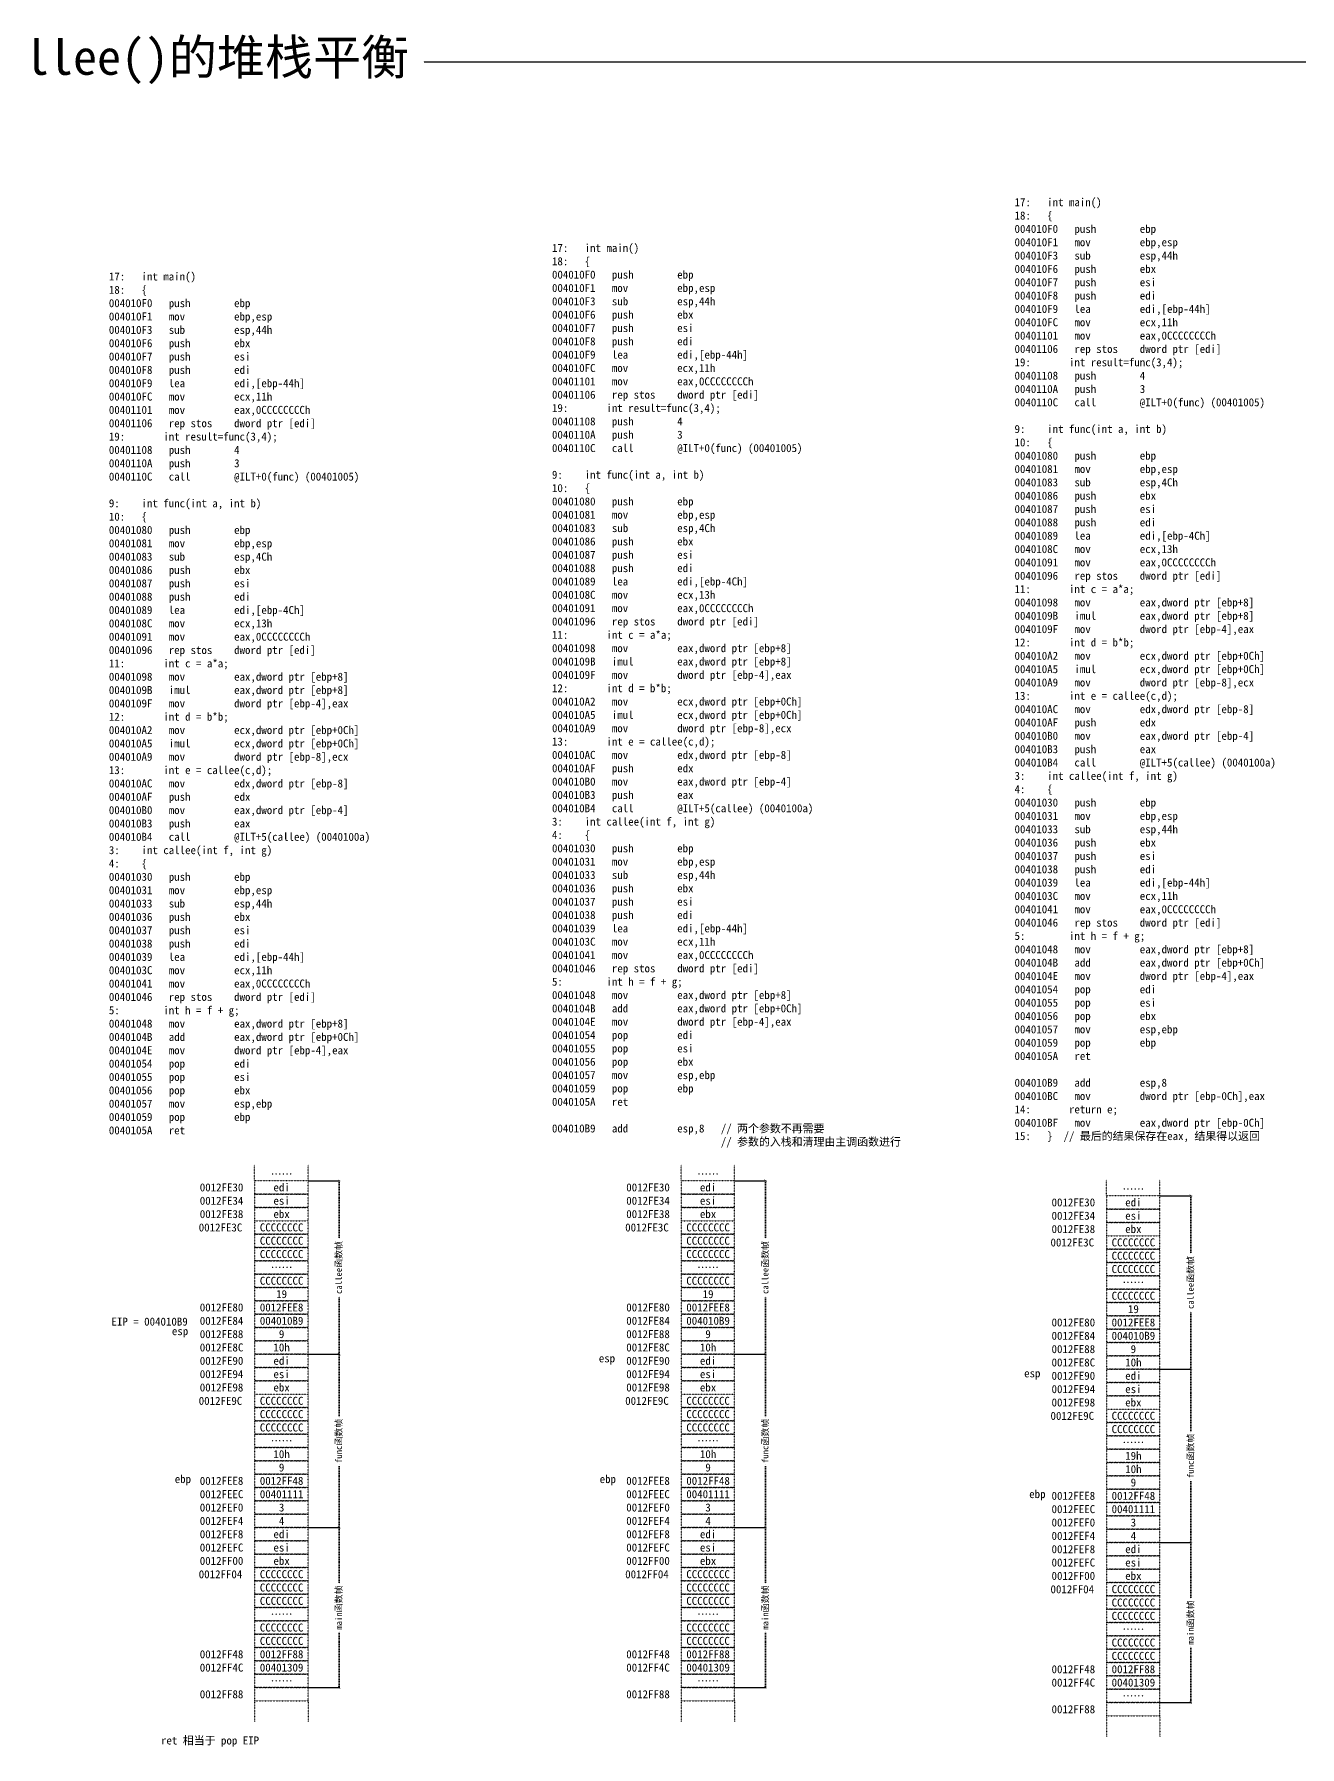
# Model space of a CAD drawing. Header units: millimetres. Extents: x 4752 to 29114, y 1106 to 4893.
# Drawn here: x 19888 to 22259, y 1343 to 4553 of the extents above; entities that cross this region are included whole.
import ezdxf

# ---------------------------------------------------------------- set-up
doc = ezdxf.new("R2010")
doc.units = ezdxf.units.MM
doc.linetypes.add('ACAD_ISO07W100', pattern=[3, 0, -3])
doc.linetypes.add('DOT', pattern=[0.25, 0, -0.25])
doc.styles.get("Standard").update_dxf_attribs({"font": ''})
doc.styles.add('w', font='', dxfattribs={"height": 15})
doc.styles.get('Standard').set_extended_font_data('SimSun')
doc.styles.get('w').set_extended_font_data('SimSun')
doc.dimstyles.new('w', dxfattribs={"dimscale": 3, "dimtxt": 4, "dimasz": 1.5, "dimexe": 1.25, "dimexo": 0.625, "dimtad": 0, "dimtxsty": 'Standard', "dimblk": 'ARCHTICK', "dimcen": 2.5, "dimclrd": 5, "dimclre": 5, "dimclrt": 5, "dimadec": 1, "dimazin": 0, "dimtfac": 1, "dimtmove": 0, "dimatfit": 3, "dimfxl": 1, "dimarcsym": 0})

# ---------------------------------------------------------------- blocks, each defined once
blk = doc.blocks.new('b')
at = {"linetype": 'DOT'}
blk.add_lwpolyline([(-100, 0), (0, 0), (0, 25), (-100, 25)], close=True, dxfattribs=at)
blk = doc.blocks.new('_ArchTick')
at = {"color": 0, "linetype": 'ByBlock', "const_width": 0.15}
blk.add_lwpolyline([(-0.5, -0.5), (0.5, 0.5)], dxfattribs=at)
blk = doc.blocks.new('*D43')
at = {"color": 5, "linetype": 'ACAD_ISO07W100', "lineweight": -2}
for p, q in [((20402.8, 2403.9), (20463, 2403.9)), ((20459.2, 2403.9), (20459.2, 2293.6)), ((20459.2, 2078.9), (20459.2, 2189.3)), ((20402.8, 2078.9), (20463, 2078.9))]:
    blk.add_line(p, q, dxfattribs=at)
at = {"layer": 'Defpoints', "color": 0, "linetype": 'DOT'}
for p in [(20401, 2403.9), (20401, 2078.9), (20459.2, 2078.9)]:
    blk.add_point(p, dxfattribs=at)
at = {"color": 5, "linetype": 'DOT', "lineweight": -2, "xscale": 4.5, "yscale": 4.5, "zscale": 4.5}
for p, rotation in [((20459.2, 2403.9), 90), ((20459.2, 2078.9), 270)]:
    blk.add_blockref('_ArchTick', p, dxfattribs=dict(at, rotation=rotation))
at = {"color": 5, "linetype": 'DOT', "insert": (20459.2, 2241.4), "char_height": 12, "attachment_point": 5, "rotation": 90}
blk.add_mtext('callee函数帧', dxfattribs=at)
blk = doc.blocks.new('*D41')
at = {"color": 5, "linetype": 'ACAD_ISO07W100', "lineweight": -2}
for p, q in [((20402.8, 2078.9), (20463, 2078.9)), ((20459.2, 2078.9), (20459.2, 1960.1)), ((20459.2, 1753.9), (20459.2, 1872.8)), ((20402.8, 1753.9), (20463, 1753.9))]:
    blk.add_line(p, q, dxfattribs=at)
at = {"layer": 'Defpoints', "color": 0, "linetype": 'DOT'}
for p in [(20401, 2078.9), (20401, 1753.9), (20459.2, 1753.9)]:
    blk.add_point(p, dxfattribs=at)
at = {"color": 5, "linetype": 'DOT', "lineweight": -2, "xscale": 4.5, "yscale": 4.5, "zscale": 4.5}
for p, rotation in [((20459.2, 2078.9), 90), ((20459.2, 1753.9), 270)]:
    blk.add_blockref('_ArchTick', p, dxfattribs=dict(at, rotation=rotation))
at = {"color": 5, "linetype": 'DOT', "insert": (20459.2, 1916.4), "char_height": 12, "attachment_point": 5, "rotation": 90}
blk.add_mtext('func函数帧', dxfattribs=at)
blk = doc.blocks.new('*D42')
at = {"color": 5, "linetype": 'ACAD_ISO07W100', "lineweight": -2}
for p, q in [((20401, 1753.9), (20463, 1753.9)), ((20459.2, 1753.9), (20459.2, 1648)), ((20459.2, 1453.9), (20459.2, 1559.9)), ((20401, 1453.9), (20463, 1453.9))]:
    blk.add_line(p, q, dxfattribs=at)
at = {"layer": 'Defpoints', "color": 0, "linetype": 'DOT'}
for p in [(20399.1, 1753.9), (20399.1, 1453.9), (20459.2, 1453.9)]:
    blk.add_point(p, dxfattribs=at)
at = {"color": 5, "linetype": 'DOT', "lineweight": -2, "xscale": 4.5, "yscale": 4.5, "zscale": 4.5}
for p, rotation in [((20459.2, 1753.9), 90), ((20459.2, 1453.9), 270)]:
    blk.add_blockref('_ArchTick', p, dxfattribs=dict(at, rotation=rotation))
at = {"color": 5, "linetype": 'DOT', "insert": (20459.2, 1603.9), "char_height": 12, "attachment_point": 5, "rotation": 90}
blk.add_mtext('main函数帧', dxfattribs=at)
blk = doc.blocks.new('*D46')
at = {"color": 5, "linetype": 'ACAD_ISO07W100', "lineweight": -2}
for p, q in [((21202, 2403.9), (21262.1, 2403.9)), ((21258.4, 2403.9), (21258.4, 2293.6)), ((21258.4, 2078.9), (21258.4, 2189.3)), ((21202, 2078.9), (21262.1, 2078.9))]:
    blk.add_line(p, q, dxfattribs=at)
at = {"layer": 'Defpoints', "color": 0, "linetype": 'DOT'}
for p in [(21200.1, 2403.9), (21200.1, 2078.9), (21258.4, 2078.9)]:
    blk.add_point(p, dxfattribs=at)
at = {"color": 5, "linetype": 'DOT', "lineweight": -2, "xscale": 4.5, "yscale": 4.5, "zscale": 4.5}
for p, rotation in [((21258.4, 2403.9), 90), ((21258.4, 2078.9), 270)]:
    blk.add_blockref('_ArchTick', p, dxfattribs=dict(at, rotation=rotation))
at = {"color": 5, "linetype": 'DOT', "insert": (21258.4, 2241.4), "char_height": 12, "attachment_point": 5, "rotation": 90}
blk.add_mtext('callee函数帧', dxfattribs=at)
blk = doc.blocks.new('*D44')
at = {"color": 5, "linetype": 'ACAD_ISO07W100', "lineweight": -2}
for p, q in [((21202, 2078.9), (21262.1, 2078.9)), ((21258.4, 2078.9), (21258.4, 1960.1)), ((21258.4, 1753.9), (21258.4, 1872.8)), ((21202, 1753.9), (21262.1, 1753.9))]:
    blk.add_line(p, q, dxfattribs=at)
at = {"layer": 'Defpoints', "color": 0, "linetype": 'DOT'}
for p in [(21200.1, 2078.9), (21200.1, 1753.9), (21258.4, 1753.9)]:
    blk.add_point(p, dxfattribs=at)
at = {"color": 5, "linetype": 'DOT', "lineweight": -2, "xscale": 4.5, "yscale": 4.5, "zscale": 4.5}
for p, rotation in [((21258.4, 2078.9), 90), ((21258.4, 1753.9), 270)]:
    blk.add_blockref('_ArchTick', p, dxfattribs=dict(at, rotation=rotation))
at = {"color": 5, "linetype": 'DOT', "insert": (21258.4, 1916.4), "char_height": 12, "attachment_point": 5, "rotation": 90}
blk.add_mtext('func函数帧', dxfattribs=at)
blk = doc.blocks.new('*D45')
at = {"color": 5, "linetype": 'ACAD_ISO07W100', "lineweight": -2}
for p, q in [((21200.1, 1753.9), (21262.1, 1753.9)), ((21258.4, 1753.9), (21258.4, 1648)), ((21258.4, 1453.9), (21258.4, 1559.9)), ((21200.1, 1453.9), (21262.1, 1453.9))]:
    blk.add_line(p, q, dxfattribs=at)
at = {"layer": 'Defpoints', "color": 0, "linetype": 'DOT'}
for p in [(21198.2, 1753.9), (21198.2, 1453.9), (21258.4, 1453.9)]:
    blk.add_point(p, dxfattribs=at)
at = {"color": 5, "linetype": 'DOT', "lineweight": -2, "xscale": 4.5, "yscale": 4.5, "zscale": 4.5}
for p, rotation in [((21258.4, 1753.9), 90), ((21258.4, 1453.9), 270)]:
    blk.add_blockref('_ArchTick', p, dxfattribs=dict(at, rotation=rotation))
at = {"color": 5, "linetype": 'DOT', "insert": (21258.4, 1603.9), "char_height": 12, "attachment_point": 5, "rotation": 90}
blk.add_mtext('main函数帧', dxfattribs=at)
blk = doc.blocks.new('*D49')
at = {"color": 5, "linetype": 'ACAD_ISO07W100', "lineweight": -2}
for p, q in [((21999, 2375.8), (22059.1, 2375.8)), ((22055.4, 2375.8), (22055.4, 2265.5)), ((22055.4, 2050.8), (22055.4, 2161.2)), ((21999, 2050.8), (22059.1, 2050.8))]:
    blk.add_line(p, q, dxfattribs=at)
at = {"layer": 'Defpoints', "color": 0, "linetype": 'DOT'}
for p in [(21997.1, 2375.8), (21997.1, 2050.8), (22055.4, 2050.8)]:
    blk.add_point(p, dxfattribs=at)
at = {"color": 5, "linetype": 'DOT', "lineweight": -2, "xscale": 4.5, "yscale": 4.5, "zscale": 4.5}
for p, rotation in [((22055.4, 2375.8), 90), ((22055.4, 2050.8), 270)]:
    blk.add_blockref('_ArchTick', p, dxfattribs=dict(at, rotation=rotation))
at = {"color": 5, "linetype": 'DOT', "insert": (22055.4, 2213.3), "char_height": 12, "attachment_point": 5, "rotation": 90}
blk.add_mtext('callee函数帧', dxfattribs=at)
blk = doc.blocks.new('*D47')
at = {"color": 5, "linetype": 'ACAD_ISO07W100', "lineweight": -2}
for p, q in [((21999, 2050.8), (22059.1, 2050.8)), ((22055.4, 2050.8), (22055.4, 1932)), ((22055.4, 1725.8), (22055.4, 1844.7)), ((21999, 1725.8), (22059.1, 1725.8))]:
    blk.add_line(p, q, dxfattribs=at)
at = {"layer": 'Defpoints', "color": 0, "linetype": 'DOT'}
for p in [(21997.1, 2050.8), (21997.1, 1725.8), (22055.4, 1725.8)]:
    blk.add_point(p, dxfattribs=at)
at = {"color": 5, "linetype": 'DOT', "lineweight": -2, "xscale": 4.5, "yscale": 4.5, "zscale": 4.5}
for p, rotation in [((22055.4, 2050.8), 90), ((22055.4, 1725.8), 270)]:
    blk.add_blockref('_ArchTick', p, dxfattribs=dict(at, rotation=rotation))
at = {"color": 5, "linetype": 'DOT', "insert": (22055.4, 1888.3), "char_height": 12, "attachment_point": 5, "rotation": 90}
blk.add_mtext('func函数帧', dxfattribs=at)
blk = doc.blocks.new('*D48')
at = {"color": 5, "linetype": 'ACAD_ISO07W100', "lineweight": -2}
for p, q in [((21997.1, 1725.8), (22059.1, 1725.8)), ((22055.4, 1725.8), (22055.4, 1619.9)), ((22055.4, 1425.8), (22055.4, 1531.8)), ((21997.1, 1425.8), (22059.1, 1425.8))]:
    blk.add_line(p, q, dxfattribs=at)
at = {"layer": 'Defpoints', "color": 0, "linetype": 'DOT'}
for p in [(21995.3, 1725.8), (21995.3, 1425.8), (22055.4, 1425.8)]:
    blk.add_point(p, dxfattribs=at)
at = {"color": 5, "linetype": 'DOT', "lineweight": -2, "xscale": 4.5, "yscale": 4.5, "zscale": 4.5}
for p, rotation in [((22055.4, 1725.8), 90), ((22055.4, 1425.8), 270)]:
    blk.add_blockref('_ArchTick', p, dxfattribs=dict(at, rotation=rotation))
at = {"color": 5, "linetype": 'DOT', "insert": (22055.4, 1575.8), "char_height": 12, "attachment_point": 5, "rotation": 90}
blk.add_mtext('main函数帧', dxfattribs=at)
blk = doc.blocks.new('*D88')
at = {"color": 5, "linetype": 'ACAD_ISO07W100', "lineweight": -2}
for p, q in [((17701.9, 4301.3), (17701.9, 4504.8)), ((17701.9, 4501.1), (19397.5, 4501.1)), ((22309.4, 4501.1), (20613.8, 4501.1)), ((22309.4, 4301.3), (22309.4, 4504.8))]:
    blk.add_line(p, q, dxfattribs=at)
at = {"layer": 'Defpoints', "color": 0, "linetype": 'DOT'}
for p in [(22309.4, 4501.1), (17701.9, 4299.5), (22309.4, 4299.5)]:
    blk.add_point(p, dxfattribs=at)
at = {"color": 5, "linetype": 'DOT', "lineweight": -2, "xscale": 4.5, "yscale": 4.5, "zscale": 4.5, "rotation": 180}
blk.add_blockref('_ArchTick', (17701.9, 4501.1), dxfattribs=at)
at = {"color": 5, "linetype": 'DOT', "lineweight": -2, "xscale": 4.5, "yscale": 4.5, "zscale": 4.5}
blk.add_blockref('_ArchTick', (22309.4, 4501.1), dxfattribs=at)
at = {"color": 5, "linetype": 'DOT', "insert": (20005.7, 4501.1), "char_height": 66, "attachment_point": 5}
blk.add_mtext('被调函数callee()的堆栈平衡', dxfattribs=at)

msp = doc.modelspace()

# ---------------------------------------------------------------- linework, layer by layer
at = {"linetype": 'DOT'}
for p, q in [((20300.955, 2403.934), (20300.955, 2433.934)), ((20400.955, 2403.934), (20400.955, 2433.934)), ((21100.118, 2403.934), (21100.118, 2433.934)), ((21200.118, 2403.934), (21200.118, 2433.934)), ((21897.125, 2375.834), (21897.125, 2405.834)), ((21997.125, 2375.834), (21997.125, 2405.834)), ((20300.955, 2328.934), (20300.955, 2303.934)), ((20300.955, 2328.934), (20400.955, 2328.934)), ((20400.955, 2303.934), (20400.955, 2328.934)), ((21100.118, 2328.934), (21100.118, 2303.934)), ((21100.118, 2328.934), (21200.118, 2328.934)), ((21200.118, 2303.934), (21200.118, 2328.934)), ((20300.955, 2303.934), (20400.955, 2303.934)), ((21100.118, 2303.934), (21200.118, 2303.934)), ((21897.125, 2300.834), (21897.125, 2275.834)), ((21897.125, 2300.834), (21997.125, 2300.834)), ((21997.125, 2275.834), (21997.125, 2300.834)), ((21897.125, 2275.834), (21997.125, 2275.834)), ((20300.955, 2003.934), (20300.955, 1978.934)), ((20300.955, 2003.934), (20400.955, 2003.934)), ((20400.955, 1978.934), (20400.955, 2003.934)), ((21100.118, 2003.934), (21100.118, 1978.934)), ((21100.118, 2003.934), (21200.118, 2003.934)), ((21200.118, 1978.934), (21200.118, 2003.934)), ((20300.955, 1978.934), (20400.955, 1978.934)), ((21100.118, 1978.934), (21200.118, 1978.934)), ((21897.125, 1975.834), (21897.125, 1950.834)), ((21897.125, 1975.834), (21997.125, 1975.834)), ((21997.125, 1950.834), (21997.125, 1975.834)), ((21897.125, 1950.834), (21997.125, 1950.834)), ((20400.955, 1678.934), (20300.955, 1678.934)), ((20300.955, 1678.934), (20300.955, 1653.934)), ((20400.955, 1653.934), (20400.955, 1678.934)), ((21200.118, 1678.934), (21100.118, 1678.934)), ((21100.118, 1678.934), (21100.118, 1653.934)), ((21200.118, 1653.934), (21200.118, 1678.934)), ((20300.955, 1653.934), (20400.955, 1653.934)), ((21100.118, 1653.934), (21200.118, 1653.934)), ((21997.125, 1650.834), (21897.125, 1650.834)), ((21897.125, 1650.834), (21897.125, 1625.834)), ((21997.125, 1625.834), (21997.125, 1650.834)), ((21897.125, 1625.834), (21997.125, 1625.834)), ((20300.955, 1428.934), (20300.955, 1390.413)), ((20400.955, 1428.934), (20400.955, 1390.413)), ((21100.118, 1428.934), (21100.118, 1390.413)), ((21200.118, 1428.934), (21200.118, 1390.413)), ((21897.125, 1400.834), (21897.125, 1362.313)), ((21997.125, 1400.834), (21997.125, 1362.313))]:
    msp.add_line(p, q, dxfattribs=at)
for points in [[(20300.955, 2378.934), (20400.955, 2378.934), (20400.955, 2403.934), (20300.955, 2403.934)], [(20300.955, 2353.934), (20400.955, 2353.934), (20400.955, 2378.934), (20300.955, 2378.934)], [(21100.118, 2378.934), (21200.118, 2378.934), (21200.118, 2403.934), (21100.118, 2403.934)], [(21100.118, 2353.934), (21200.118, 2353.934), (21200.118, 2378.934), (21100.118, 2378.934)], [(21897.125, 2350.834), (21997.125, 2350.834), (21997.125, 2375.834), (21897.125, 2375.834)], [(20300.955, 2328.934), (20400.955, 2328.934), (20400.955, 2353.934), (20300.955, 2353.934)], [(21100.118, 2328.934), (21200.118, 2328.934), (21200.118, 2353.934), (21100.118, 2353.934)], [(21897.125, 2325.834), (21997.125, 2325.834), (21997.125, 2350.834), (21897.125, 2350.834)], [(21897.125, 2300.834), (21997.125, 2300.834), (21997.125, 2325.834), (21897.125, 2325.834)], [(20300.955, 2153.934), (20400.955, 2153.934), (20400.955, 2178.934), (20300.955, 2178.934)], [(20300.955, 2128.934), (20400.955, 2128.934), (20400.955, 2153.934), (20300.955, 2153.934)], [(21100.118, 2153.934), (21200.118, 2153.934), (21200.118, 2178.934), (21100.118, 2178.934)], [(21100.118, 2128.934), (21200.118, 2128.934), (21200.118, 2153.934), (21100.118, 2153.934)], [(21897.125, 2125.834), (21997.125, 2125.834), (21997.125, 2150.834), (21897.125, 2150.834)], [(20300.955, 2103.934), (20400.955, 2103.934), (20400.955, 2128.934), (20300.955, 2128.934)], [(21100.118, 2103.934), (21200.118, 2103.934), (21200.118, 2128.934), (21100.118, 2128.934)], [(21897.125, 2100.834), (21997.125, 2100.834), (21997.125, 2125.834), (21897.125, 2125.834)], [(20300.955, 2078.934), (20400.955, 2078.934), (20400.955, 2103.934), (20300.955, 2103.934)], [(21100.118, 2078.934), (21200.118, 2078.934), (21200.118, 2103.934), (21100.118, 2103.934)], [(21897.125, 2075.834), (21997.125, 2075.834), (21997.125, 2100.834), (21897.125, 2100.834)], [(20300.955, 2053.934), (20400.955, 2053.934), (20400.955, 2078.934), (20300.955, 2078.934)], [(21100.118, 2053.934), (21200.118, 2053.934), (21200.118, 2078.934), (21100.118, 2078.934)], [(21897.125, 2050.834), (21997.125, 2050.834), (21997.125, 2075.834), (21897.125, 2075.834)], [(20300.955, 2028.934), (20400.955, 2028.934), (20400.955, 2053.934), (20300.955, 2053.934)], [(20300.955, 2003.934), (20400.955, 2003.934), (20400.955, 2028.934), (20300.955, 2028.934)], [(21100.118, 2028.934), (21200.118, 2028.934), (21200.118, 2053.934), (21100.118, 2053.934)], [(21100.118, 2003.934), (21200.118, 2003.934), (21200.118, 2028.934), (21100.118, 2028.934)], [(21897.125, 2025.834), (21997.125, 2025.834), (21997.125, 2050.834), (21897.125, 2050.834)], [(21897.125, 2000.834), (21997.125, 2000.834), (21997.125, 2025.834), (21897.125, 2025.834)], [(21897.125, 1975.834), (21997.125, 1975.834), (21997.125, 2000.834), (21897.125, 2000.834)], [(20300.955, 1828.934), (20400.955, 1828.934), (20400.955, 1853.934), (20300.955, 1853.934)], [(21100.118, 1828.934), (21200.118, 1828.934), (21200.118, 1853.934), (21100.118, 1853.934)], [(20300.955, 1803.934), (20400.955, 1803.934), (20400.955, 1828.934), (20300.955, 1828.934)], [(20300.955, 1778.934), (20400.955, 1778.934), (20400.955, 1803.934), (20300.955, 1803.934)], [(21100.118, 1803.934), (21200.118, 1803.934), (21200.118, 1828.934), (21100.118, 1828.934)], [(21100.118, 1778.934), (21200.118, 1778.934), (21200.118, 1803.934), (21100.118, 1803.934)], [(21897.125, 1800.834), (21997.125, 1800.834), (21997.125, 1825.834), (21897.125, 1825.834)], [(21897.125, 1775.834), (21997.125, 1775.834), (21997.125, 1800.834), (21897.125, 1800.834)], [(20300.955, 1753.934), (20400.955, 1753.934), (20400.955, 1778.934), (20300.955, 1778.934)], [(21100.118, 1753.934), (21200.118, 1753.934), (21200.118, 1778.934), (21100.118, 1778.934)], [(21897.125, 1750.834), (21997.125, 1750.834), (21997.125, 1775.834), (21897.125, 1775.834)], [(20300.955, 1728.934), (20400.955, 1728.934), (20400.955, 1753.934), (20300.955, 1753.934)], [(21100.118, 1728.934), (21200.118, 1728.934), (21200.118, 1753.934), (21100.118, 1753.934)], [(21897.125, 1725.834), (21997.125, 1725.834), (21997.125, 1750.834), (21897.125, 1750.834)], [(20300.955, 1703.934), (20400.955, 1703.934), (20400.955, 1728.934), (20300.955, 1728.934)], [(20300.955, 1678.934), (20400.955, 1678.934), (20400.955, 1703.934), (20300.955, 1703.934)], [(21100.118, 1703.934), (21200.118, 1703.934), (21200.118, 1728.934), (21100.118, 1728.934)], [(21100.118, 1678.934), (21200.118, 1678.934), (21200.118, 1703.934), (21100.118, 1703.934)], [(21897.125, 1700.834), (21997.125, 1700.834), (21997.125, 1725.834), (21897.125, 1725.834)], [(21897.125, 1675.834), (21997.125, 1675.834), (21997.125, 1700.834), (21897.125, 1700.834)], [(21897.125, 1650.834), (21997.125, 1650.834), (21997.125, 1675.834), (21897.125, 1675.834)], [(20300.955, 1503.934), (20400.955, 1503.934), (20400.955, 1528.934), (20300.955, 1528.934)], [(21100.118, 1503.934), (21200.118, 1503.934), (21200.118, 1528.934), (21100.118, 1528.934)], [(20300.955, 1453.934), (20400.955, 1453.934), (20400.955, 1478.934), (20300.955, 1478.934)], [(21100.118, 1453.934), (21200.118, 1453.934), (21200.118, 1478.934), (21100.118, 1478.934)], [(21897.125, 1475.834), (21997.125, 1475.834), (21997.125, 1500.834), (21897.125, 1500.834)], [(20300.955, 1428.934), (20400.955, 1428.934), (20400.955, 1453.934), (20300.955, 1453.934)], [(21100.118, 1428.934), (21200.118, 1428.934), (21200.118, 1453.934), (21100.118, 1453.934)], [(21897.125, 1425.834), (21997.125, 1425.834), (21997.125, 1450.834), (21897.125, 1450.834)], [(21897.125, 1400.834), (21997.125, 1400.834), (21997.125, 1425.834), (21897.125, 1425.834)]]:
    msp.add_lwpolyline(points, close=True, dxfattribs=at)

# ---------------------------------------------------------------- block references
for p in [(20400.955, 2278.934), (20400.955, 2253.934), (21200.118, 2278.934), (21200.118, 2253.934), (20400.955, 2228.934), (21200.118, 2228.934), (21997.125, 2250.834), (21997.125, 2225.834), (20400.955, 2203.934), (21200.118, 2203.934), (21997.125, 2200.834), (20400.955, 2178.934), (21200.118, 2178.934), (21997.125, 2175.834), (21997.125, 2150.834), (20400.955, 1953.934), (21200.118, 1953.934), (20400.955, 1928.934), (20400.955, 1903.934), (21200.118, 1928.934), (21200.118, 1903.934), (21997.125, 1925.834), (21997.125, 1900.834), (20400.955, 1878.934), (21200.118, 1878.934), (21997.125, 1875.834), (20400.955, 1853.934), (21200.118, 1853.934), (21997.125, 1850.834), (21997.125, 1825.834), (20400.955, 1628.934), (21200.118, 1628.934), (20400.955, 1603.934), (21200.118, 1603.934), (21997.125, 1600.834), (20400.955, 1578.934), (20400.955, 1553.934), (21200.118, 1578.934), (21200.118, 1553.934), (21997.125, 1575.834), (21997.125, 1550.834), (20400.955, 1528.934), (21200.118, 1528.934), (21997.125, 1525.834), (21997.125, 1500.834), (20400.955, 1478.934), (21200.118, 1478.934), (21997.125, 1450.834)]:
    msp.add_blockref('b', p, dxfattribs=at)

# ---------------------------------------------------------------- texts
at = {"linetype": 'DOT', "style": 'w'}
for s, p in [('0012FE3C', (20196.171, 2308.934)), ('0012FE3C', (20995.334, 2308.934)), ('0012FE3C', (21792.342, 2280.834)), ('0012FE9C', (20196.171, 1983.934)), ('0012FE9C', (20995.334, 1983.934)), ('0012FE9C', (21792.342, 1955.834)), ('0012FF04', (20196.171, 1658.934)), ('0012FF04', (20995.334, 1658.934)), ('0012FF04', (21792.342, 1630.834))]:
    msp.add_text(s, height=15, dxfattribs=at).set_placement(p)
at = {"linetype": 'DOT', "char_height": 15, "style": 'w'}
for s, insert, width, attachment_point in [('17:   int main()\\P18:   \\{\\P004010F0   push        ebp\\P004010F1   mov         ebp,esp\\P004010F3   sub         esp,44h\\P004010F6   push        ebx\\P004010F7   push        esi\\P004010F8   push        edi\\P004010F9   lea         edi,[ebp-44h]\\P004010FC   mov         ecx,11h\\P00401101   mov         eax,0CCCCCCCCh\\P00401106   rep stos    dword ptr [edi]\\P19:       int result=func(3,4);\\P00401108   push        4\\P0040110A   push        3\\P0040110C   call        @ILT+0(func) (00401005)\\P\\P9:    int func(int a, int b)\\P10:   \\{\\P00401080   push        ebp\\P00401081   mov         ebp,esp\\P00401083   sub         esp,4Ch\\P00401086   push        ebx\\P00401087   push        esi\\P00401088   push        edi\\P00401089   lea         edi,[ebp-4Ch]\\P0040108C   mov         ecx,13h\\P00401091   mov         eax,0CCCCCCCCh\\P00401096   rep stos    dword ptr [edi]\\P11:       int c = a*a;\\P00401098   mov         eax,dword ptr [ebp+8]\\P0040109B   imul        eax,dword ptr [ebp+8]\\P0040109F   mov         dword ptr [ebp-4],eax\\P12:       int d = b*b;\\P004010A2   mov         ecx,dword ptr [ebp+0Ch]\\P004010A5   imul        ecx,dword ptr [ebp+0Ch]\\P004010A9   mov         dword ptr [ebp-8],ecx\\P13:       int e = callee(c,d);\\P004010AC   mov         edx,dword ptr [ebp-8]\\P004010AF   push        edx\\P004010B0   mov         eax,dword ptr [ebp-4]\\P004010B3   push        eax\\P004010B4   call        @ILT+5(callee) (0040100a)\\P3:    int callee(int f, int g)\\P4:    \\{\\P00401030   push        ebp\\P00401031   mov         ebp,esp\\P00401033   sub         esp,44h\\P00401036   push        ebx\\P00401037   push        esi\\P00401038   push        edi\\P00401039   lea         edi,[ebp-44h]\\P0040103C   mov         ecx,11h\\P00401041   mov         eax,0CCCCCCCCh\\P00401046   rep stos    dword ptr [edi]\\P5:        int h = f + g;\\P00401048   mov         eax,dword ptr [ebp+8]\\P0040104B   add         eax,dword ptr [ebp+0Ch]\\P0040104E   mov         dword ptr [ebp-4],eax\\P00401054   pop         edi\\P00401055   pop         esi\\P00401056   pop         ebx\\P00401057   mov         esp,ebp\\P00401059   pop         ebp\\P0040105A   ret\\P\\P004010B9   add         esp,8\\P{\\C1;004010BC   mov         dword ptr [ebp-0Ch],eax\\P14:       return e;\\P004010BF   mov         eax,dword ptr [ebp-0Ch]\\P15:   \\}  // 最后的结果保存在eax, 结果得以返回}', (21724.896, 4245.596), 809.05047, 1), ('17:   int main()\\P18:   \\{\\P004010F0   push        ebp\\P004010F1   mov         ebp,esp\\P004010F3   sub         esp,44h\\P004010F6   push        ebx\\P004010F7   push        esi\\P004010F8   push        edi\\P004010F9   lea         edi,[ebp-44h]\\P004010FC   mov         ecx,11h\\P00401101   mov         eax,0CCCCCCCCh\\P00401106   rep stos    dword ptr [edi]\\P19:       int result=func(3,4);\\P00401108   push        4\\P0040110A   push        3\\P0040110C   call        @ILT+0(func) (00401005)\\P\\P9:    int func(int a, int b)\\P10:   \\{\\P00401080   push        ebp\\P00401081   mov         ebp,esp\\P00401083   sub         esp,4Ch\\P00401086   push        ebx\\P00401087   push        esi\\P00401088   push        edi\\P00401089   lea         edi,[ebp-4Ch]\\P0040108C   mov         ecx,13h\\P00401091   mov         eax,0CCCCCCCCh\\P00401096   rep stos    dword ptr [edi]\\P11:       int c = a*a;\\P00401098   mov         eax,dword ptr [ebp+8]\\P0040109B   imul        eax,dword ptr [ebp+8]\\P0040109F   mov         dword ptr [ebp-4],eax\\P12:       int d = b*b;\\P004010A2   mov         ecx,dword ptr [ebp+0Ch]\\P004010A5   imul        ecx,dword ptr [ebp+0Ch]\\P004010A9   mov         dword ptr [ebp-8],ecx\\P13:       int e = callee(c,d);\\P004010AC   mov         edx,dword ptr [ebp-8]\\P004010AF   push        edx\\P004010B0   mov         eax,dword ptr [ebp-4]\\P004010B3   push        eax\\P004010B4   call        @ILT+5(callee) (0040100a)\\P3:    int callee(int f, int g)\\P4:    \\{\\P00401030   push        ebp\\P00401031   mov         ebp,esp\\P00401033   sub         esp,44h\\P00401036   push        ebx\\P00401037   push        esi\\P00401038   push        edi\\P00401039   lea         edi,[ebp-44h]\\P0040103C   mov         ecx,11h\\P00401041   mov         eax,0CCCCCCCCh\\P00401046   rep stos    dword ptr [edi]\\P5:        int h = f + g;\\P00401048   mov         eax,dword ptr [ebp+8]\\P0040104B   add         eax,dword ptr [ebp+0Ch]\\P0040104E   mov         dword ptr [ebp-4],eax\\P00401054   pop         edi\\P00401055   pop         esi\\P00401056   pop         ebx\\P00401057   mov         esp,ebp\\P00401059   pop         ebp\\P0040105A   ret\\P\\P{\\C1;004010B9   add         esp,8   // 两个参数不再需要\\P                               // 参数的入栈和清理由主调函数进行}', (20858.105, 4159.856), 686.19757, 1), ('17:   int main()\\P18:   \\{\\P004010F0   push        ebp\\P004010F1   mov         ebp,esp\\P004010F3   sub         esp,44h\\P004010F6   push        ebx\\P004010F7   push        esi\\P004010F8   push        edi\\P004010F9   lea         edi,[ebp-44h]\\P004010FC   mov         ecx,11h\\P00401101   mov         eax,0CCCCCCCCh\\P00401106   rep stos    dword ptr [edi]\\P19:       int result=func(3,4);\\P00401108   push        4\\P0040110A   push        3\\P0040110C   call        @ILT+0(func) (00401005)\\P\\P9:    int func(int a, int b)\\P10:   \\{\\P00401080   push        ebp\\P00401081   mov         ebp,esp\\P00401083   sub         esp,4Ch\\P00401086   push        ebx\\P00401087   push        esi\\P00401088   push        edi\\P00401089   lea         edi,[ebp-4Ch]\\P0040108C   mov         ecx,13h\\P00401091   mov         eax,0CCCCCCCCh\\P00401096   rep stos    dword ptr [edi]\\P11:       int c = a*a;\\P00401098   mov         eax,dword ptr [ebp+8]\\P0040109B   imul        eax,dword ptr [ebp+8]\\P0040109F   mov         dword ptr [ebp-4],eax\\P12:       int d = b*b;\\P004010A2   mov         ecx,dword ptr [ebp+0Ch]\\P004010A5   imul        ecx,dword ptr [ebp+0Ch]\\P004010A9   mov         dword ptr [ebp-8],ecx\\P13:       int e = callee(c,d);\\P004010AC   mov         edx,dword ptr [ebp-8]\\P004010AF   push        edx\\P004010B0   mov         eax,dword ptr [ebp-4]\\P004010B3   push        eax\\P004010B4   call        @ILT+5(callee) (0040100a)\\P3:    int callee(int f, int g)\\P4:    \\{\\P00401030   push        ebp\\P00401031   mov         ebp,esp\\P00401033   sub         esp,44h\\P00401036   push        ebx\\P00401037   push        esi\\P00401038   push        edi\\P00401039   lea         edi,[ebp-44h]\\P0040103C   mov         ecx,11h\\P00401041   mov         eax,0CCCCCCCCh\\P00401046   rep stos    dword ptr [edi]\\P5:        int h = f + g;\\P00401048   mov         eax,dword ptr [ebp+8]\\P0040104B   add         eax,dword ptr [ebp+0Ch]\\P0040104E   mov         dword ptr [ebp-4],eax\\P00401054   pop         edi\\P00401055   pop         esi\\P00401056   pop         ebx\\P00401057   mov         esp,ebp\\P00401059   pop         ebp\\P{\\C1;0040105A   ret}', (20027.768, 4106.353), 530.27265, 1), ('{\\C5;……}', (20351.477, 2416.434), 101.04447, 5), ('{\\C5;……}', (21150.64, 2416.434), 101.04447, 5), ('0012FE30', (20238.963, 2391.434), 101.04447, 5), ('{\\C5;edi}', (20351.477, 2391.434), 101.04447, 5), ('0012FE30', (21038.126, 2391.434), 101.04447, 5), ('{\\C5;edi}', (21150.64, 2391.434), 101.04447, 5), ('{\\C5;……}', (21947.647, 2388.334), 101.04447, 5), ('0012FE34', (20238.963, 2366.434), 101.04447, 5), ('0012FE38', (20238.963, 2341.434), 101.04447, 5), ('{\\C5;esi}', (20351.477, 2366.434), 101.04447, 5), ('{\\C5;ebx}', (20351.477, 2341.434), 101.04447, 5), ('0012FE34', (21038.126, 2366.434), 101.04447, 5), ('0012FE38', (21038.126, 2341.434), 101.04447, 5), ('{\\C5;esi}', (21150.64, 2366.434), 101.04447, 5), ('{\\C5;ebx}', (21150.64, 2341.434), 101.04447, 5), ('0012FE30', (21835.133, 2363.334), 101.04447, 5), ('0012FE34', (21835.133, 2338.334), 101.04447, 5), ('{\\C5;edi}', (21947.647, 2363.334), 101.04447, 5), ('{\\C5;esi}', (21947.647, 2338.334), 101.04447, 5), ('{\\C5;CCCCCCCC}', (20351.477, 2316.434), 101.04447, 5), ('{\\C5;CCCCCCCC}', (21150.64, 2316.434), 101.04447, 5), ('0012FE38', (21835.133, 2313.334), 101.04447, 5), ('{\\C5;ebx}', (21947.647, 2313.334), 101.04447, 5), ('{\\C5;CCCCCCCC}', (20351.477, 2291.434), 101.04447, 5), ('{\\C5;CCCCCCCC}', (21150.64, 2291.434), 101.04447, 5), ('{\\C5;CCCCCCCC}', (21947.647, 2288.334), 101.04447, 5), ('{\\C5;CCCCCCCC}', (20351.477, 2266.434), 101.04447, 5), ('{\\C5;CCCCCCCC}', (21150.64, 2266.434), 101.04447, 5), ('{\\C5;CCCCCCCC}', (21947.647, 2263.334), 101.04447, 5), ('{\\C5;CCCCCCCC}', (20351.477, 2216.434), 101.04447, 5), ('{\\C5;……}', (20351.477, 2241.434), 101.04447, 5), ('{\\C5;CCCCCCCC}', (21150.64, 2216.434), 101.04447, 5), ('{\\C5;……}', (21150.64, 2241.434), 101.04447, 5), ('{\\C5;CCCCCCCC}', (21947.647, 2238.334), 101.04447, 5), ('{\\C5;……}', (21947.647, 2213.334), 101.04447, 5), ('{\\C5;19}', (20351.477, 2191.434), 101.04447, 5), ('{\\C5;19}', (21150.64, 2191.434), 101.04447, 5), ('{\\C5;CCCCCCCC}', (21947.647, 2188.334), 101.04447, 5), ('0012FE80', (20238.963, 2166.434), 101.04447, 5), ('{\\C5;0012FEE8}', (20351.477, 2166.434), 101.04447, 5), ('0012FE80', (21038.126, 2166.434), 101.04447, 5), ('{\\C5;0012FEE8}', (21150.64, 2166.434), 101.04447, 5), ('{\\C5;19}', (21947.647, 2163.334), 101.04447, 5), ('EIP = {\\C5;004010B9}', (20032.726, 2147.506), 235.75576, 1), ('{\\C5;esp}', (20161.14, 2119.969), 101.04447, 5), ('0012FE84', (20238.963, 2141.434), 101.04447, 5), ('0012FE88', (20238.963, 2116.434), 101.04447, 5), ('{\\C5;004010B9}', (20351.477, 2141.434), 101.04447, 5), ('{\\C5;9}', (20351.477, 2116.434), 101.04447, 5), ('0012FE84', (21038.126, 2141.434), 101.04447, 5), ('0012FE88', (21038.126, 2116.434), 101.04447, 5), ('{\\C5;004010B9}', (21150.64, 2141.434), 101.04447, 5), ('{\\C5;9}', (21150.64, 2116.434), 101.04447, 5), ('0012FE80', (21835.133, 2138.334), 101.04447, 5), ('0012FE84', (21835.133, 2113.334), 101.04447, 5), ('{\\C5;0012FEE8}', (21947.647, 2138.334), 101.04447, 5), ('{\\C5;004010B9}', (21947.647, 2113.334), 101.04447, 5), ('0012FE8C', (20238.963, 2091.434), 101.04447, 5), ('{\\C5;10h}', (20351.477, 2091.434), 101.04447, 5), ('0012FE8C', (21038.126, 2091.434), 101.04447, 5), ('{\\C5;10h}', (21150.64, 2091.434), 101.04447, 5), ('0012FE88', (21835.133, 2088.334), 101.04447, 5), ('{\\C5;9}', (21947.647, 2088.334), 101.04447, 5), ('0012FE90', (20238.963, 2066.434), 101.04447, 5), ('{\\C5;edi}', (20351.477, 2066.434), 101.04447, 5), ('{\\C5;esp}', (20961.198, 2069.052), 101.04447, 5), ('0012FE90', (21038.126, 2066.434), 101.04447, 5), ('{\\C5;edi}', (21150.64, 2066.434), 101.04447, 5), ('0012FE8C', (21835.133, 2063.334), 101.04447, 5), ('{\\C5;10h}', (21947.647, 2063.334), 101.04447, 5), ('0012FE94', (20238.963, 2041.434), 101.04447, 5), ('0012FE98', (20238.963, 2016.434), 101.04447, 5), ('{\\C5;esi}', (20351.477, 2041.434), 101.04447, 5), ('{\\C5;ebx}', (20351.477, 2016.434), 101.04447, 5), ('0012FE94', (21038.126, 2041.434), 101.04447, 5), ('0012FE98', (21038.126, 2016.434), 101.04447, 5), ('{\\C5;esi}', (21150.64, 2041.434), 101.04447, 5), ('{\\C5;ebx}', (21150.64, 2016.434), 101.04447, 5), ('{\\C5;esp}', (21758.205, 2040.952), 101.04447, 5), ('0012FE90', (21835.133, 2038.334), 101.04447, 5), ('{\\C5;edi}', (21947.647, 2038.334), 101.04447, 5), ('{\\C5;CCCCCCCC}', (20351.477, 1991.434), 101.04447, 5), ('{\\C5;CCCCCCCC}', (21150.64, 1991.434), 101.04447, 5), ('0012FE94', (21835.133, 2013.334), 101.04447, 5), ('0012FE98', (21835.133, 1988.334), 101.04447, 5), ('{\\C5;esi}', (21947.647, 2013.334), 101.04447, 5), ('{\\C5;ebx}', (21947.647, 1988.334), 101.04447, 5), ('{\\C5;CCCCCCCC}', (20351.477, 1966.434), 101.04447, 5), ('{\\C5;CCCCCCCC}', (21150.64, 1966.434), 101.04447, 5), ('{\\C5;CCCCCCCC}', (21947.647, 1963.334), 101.04447, 5), ('{\\C5;CCCCCCCC}', (20351.477, 1941.434), 101.04447, 5), ('{\\C5;CCCCCCCC}', (21150.64, 1941.434), 101.04447, 5), ('{\\C5;CCCCCCCC}', (21947.647, 1938.334), 101.04447, 5), ('{\\C5;……}', (20351.477, 1916.434), 101.04447, 5), ('{\\C5;10h}', (20351.477, 1891.434), 101.04447, 5), ('{\\C5;……}', (21150.64, 1916.434), 101.04447, 5), ('{\\C5;10h}', (21150.64, 1891.434), 101.04447, 5), ('{\\C5;……}', (21947.647, 1913.334), 101.04447, 5), ('{\\C5;19h}', (21947.647, 1888.334), 101.04447, 5), ('{\\C5;9}', (20351.477, 1866.434), 101.04447, 5), ('{\\C5;9}', (21150.64, 1866.434), 101.04447, 5), ('{\\C5;10h}', (21947.647, 1863.334), 101.04447, 5), ('{\\C5;ebp}', (20166.534, 1842.687), 101.04447, 5), ('0012FEE8', (20238.963, 1841.434), 101.04447, 5), ('{\\C5;0012FF48}', (20351.477, 1841.434), 101.04447, 5), ('{\\C5;ebp}', (20962.784, 1842.687), 101.04447, 5), ('0012FEE8', (21038.126, 1841.434), 101.04447, 5), ('{\\C5;0012FF48}', (21150.64, 1841.434), 101.04447, 5), ('{\\C5;9}', (21947.647, 1838.334), 101.04447, 5), ('0012FEEC', (20238.963, 1816.434), 101.04447, 5), ('0012FEF0', (20238.963, 1791.434), 101.04447, 5), ('{\\C5;00401111}', (20351.477, 1816.434), 101.04447, 5), ('{\\C5;3}', (20351.477, 1791.434), 101.04447, 5), ('0012FEEC', (21038.126, 1816.434), 101.04447, 5), ('0012FEF0', (21038.126, 1791.434), 101.04447, 5), ('{\\C5;00401111}', (21150.64, 1816.434), 101.04447, 5), ('{\\C5;3}', (21150.64, 1791.434), 101.04447, 5), ('{\\C5;ebp}', (21767.747, 1814.587), 101.04447, 5), ('0012FEE8', (21835.133, 1813.334), 101.04447, 5), ('{\\C5;0012FF48}', (21947.647, 1813.334), 101.04447, 5), ('0012FEF4', (20238.963, 1766.434), 101.04447, 5), ('{\\C5;4}', (20351.477, 1766.434), 101.04447, 5), ('0012FEF4', (21038.126, 1766.434), 101.04447, 5), ('{\\C5;4}', (21150.64, 1766.434), 101.04447, 5), ('0012FEEC', (21835.133, 1788.334), 101.04447, 5), ('0012FEF0', (21835.133, 1763.334), 101.04447, 5), ('{\\C5;00401111}', (21947.647, 1788.334), 101.04447, 5), ('{\\C5;3}', (21947.647, 1763.334), 101.04447, 5), ('0012FEF8', (20238.963, 1741.434), 101.04447, 5), ('{\\C5;edi}', (20351.477, 1741.434), 101.04447, 5), ('0012FEF8', (21038.126, 1741.434), 101.04447, 5), ('{\\C5;edi}', (21150.64, 1741.434), 101.04447, 5), ('0012FEF4', (21835.133, 1738.334), 101.04447, 5), ('{\\C5;4}', (21947.647, 1738.334), 101.04447, 5), ('0012FEFC', (20238.963, 1716.434), 101.04447, 5), ('{\\C5;esi}', (20351.477, 1716.434), 101.04447, 5), ('0012FEFC', (21038.126, 1716.434), 101.04447, 5), ('{\\C5;esi}', (21150.64, 1716.434), 101.04447, 5), ('0012FEF8', (21835.133, 1713.334), 101.04447, 5), ('{\\C5;edi}', (21947.647, 1713.334), 101.04447, 5), ('0012FF00', (20238.963, 1691.434), 101.04447, 5), ('{\\C5;CCCCCCCC}', (20351.477, 1666.434), 101.04447, 5), ('{\\C5;ebx}', (20351.477, 1691.434), 101.04447, 5), ('0012FF00', (21038.126, 1691.434), 101.04447, 5), ('{\\C5;CCCCCCCC}', (21150.64, 1666.434), 101.04447, 5), ('{\\C5;ebx}', (21150.64, 1691.434), 101.04447, 5), ('0012FEFC', (21835.133, 1688.334), 101.04447, 5), ('0012FF00', (21835.133, 1663.334), 101.04447, 5), ('{\\C5;esi}', (21947.647, 1688.334), 101.04447, 5), ('{\\C5;ebx}', (21947.647, 1663.334), 101.04447, 5), ('{\\C5;CCCCCCCC}', (20351.477, 1641.434), 101.04447, 5), ('{\\C5;CCCCCCCC}', (21150.64, 1641.434), 101.04447, 5), ('{\\C5;CCCCCCCC}', (21947.647, 1638.334), 101.04447, 5), ('{\\C5;CCCCCCCC}', (20351.477, 1616.434), 101.04447, 5), ('{\\C5;CCCCCCCC}', (21150.64, 1616.434), 101.04447, 5), ('{\\C5;CCCCCCCC}', (21947.647, 1613.334), 101.04447, 5), ('{\\C5;CCCCCCCC}', (20351.477, 1566.434), 101.04447, 5), ('{\\C5;……}', (20351.477, 1591.434), 101.04447, 5), ('{\\C5;CCCCCCCC}', (21150.64, 1566.434), 101.04447, 5), ('{\\C5;……}', (21150.64, 1591.434), 101.04447, 5), ('{\\C5;CCCCCCCC}', (21947.647, 1588.334), 101.04447, 5), ('{\\C5;CCCCCCCC}', (20351.477, 1541.434), 101.04447, 5), ('{\\C5;CCCCCCCC}', (21150.64, 1541.434), 101.04447, 5), ('{\\C5;CCCCCCCC}', (21947.647, 1538.334), 101.04447, 5), ('{\\C5;……}', (21947.647, 1563.334), 101.04447, 5), ('0012FF48', (20238.963, 1516.382), 101.04447, 5), ('{\\C5;0012FF88}', (20351.477, 1516.434), 101.04447, 5), ('0012FF48', (21038.126, 1516.382), 101.04447, 5), ('{\\C5;0012FF88}', (21150.64, 1516.434), 101.04447, 5), ('{\\C5;CCCCCCCC}', (21947.647, 1513.334), 101.04447, 5), ('0012FF4C', (20238.963, 1491.434), 101.04447, 5), ('{\\C5;00401309}', (20351.477, 1491.434), 101.04447, 5), ('0012FF4C', (21038.126, 1491.434), 101.04447, 5), ('{\\C5;00401309}', (21150.64, 1491.434), 101.04447, 5), ('0012FF48', (21835.133, 1488.282), 101.04447, 5), ('{\\C5;0012FF88}', (21947.647, 1488.334), 101.04447, 5), ('0012FF88', (20238.963, 1441.434), 101.04447, 5), ('{\\C5;……}', (20351.477, 1466.434), 101.04447, 5), ('0012FF88', (21038.126, 1441.434), 101.04447, 5), ('{\\C5;……}', (21150.64, 1466.434), 101.04447, 5), ('0012FF4C', (21835.133, 1463.334), 101.04447, 5), ('{\\C5;00401309}', (21947.647, 1463.334), 101.04447, 5), ('0012FF88', (21835.133, 1413.334), 101.04447, 5), ('{\\C5;……}', (21947.647, 1438.334), 101.04447, 5), ('ret 相当于 pop EIP', (20125.506, 1362.448), 345.95889, 1)]:
    msp.add_mtext(s, dxfattribs=dict(at, insert=insert, width=width, attachment_point=attachment_point))

# ---------------------------------------------------------------- dimensions: what is measured, and where the dimension line sits
at = {"linetype": 'DOT'}
dim = msp.add_linear_dim(base=(22309.422, 4501.068), p1=(17701.891, 4299.469), p2=(22309.422, 4299.469), text='被调函数callee()的堆栈平衡', dimstyle='w', override={"dimtxt": 22}, dxfattribs=at)
dim.commit()
dim.dimension.update_dxf_attribs({"geometry": '*D88', "text_midpoint": (20005.656, 4501.068)})
for base, p1, p2, text, picture, middle in [((20459.208, 2078.934), (20400.955, 2403.934), (20400.955, 2078.934), 'callee函数帧', '*D43', (20459.208, 2241.434)), ((21258.371, 2078.934), (21200.118, 2403.934), (21200.118, 2078.934), 'callee函数帧', '*D46', (21258.371, 2241.434)), ((22055.379, 2050.834), (21997.125, 2375.834), (21997.125, 2050.834), 'callee函数帧', '*D49', (22055.379, 2213.334)), ((20459.208, 1753.934), (20400.955, 2078.934), (20400.955, 1753.934), 'func函数帧', '*D41', (20459.208, 1916.434)), ((21258.371, 1753.934), (21200.118, 2078.934), (21200.118, 1753.934), 'func函数帧', '*D44', (21258.371, 1916.434)), ((22055.379, 1725.834), (21997.125, 2050.834), (21997.125, 1725.834), 'func函数帧', '*D47', (22055.379, 1888.334)), ((20459.208, 1453.934), (20399.08, 1753.934), (20399.08, 1453.934), 'main函数帧', '*D42', (20459.208, 1603.934)), ((21258.371, 1453.934), (21198.243, 1753.934), (21198.243, 1453.934), 'main函数帧', '*D45', (21258.371, 1603.934)), ((22055.379, 1425.834), (21995.25, 1725.834), (21995.25, 1425.834), 'main函数帧', '*D48', (22055.379, 1575.834))]:
    dim = msp.add_linear_dim(base=base, p1=p1, p2=p2, angle=90, text=text, dimstyle='w', dxfattribs=at)
    dim.commit()
    dim.dimension.update_dxf_attribs({"geometry": picture, "text_midpoint": middle})

doc.saveas('drawing.dxf')
